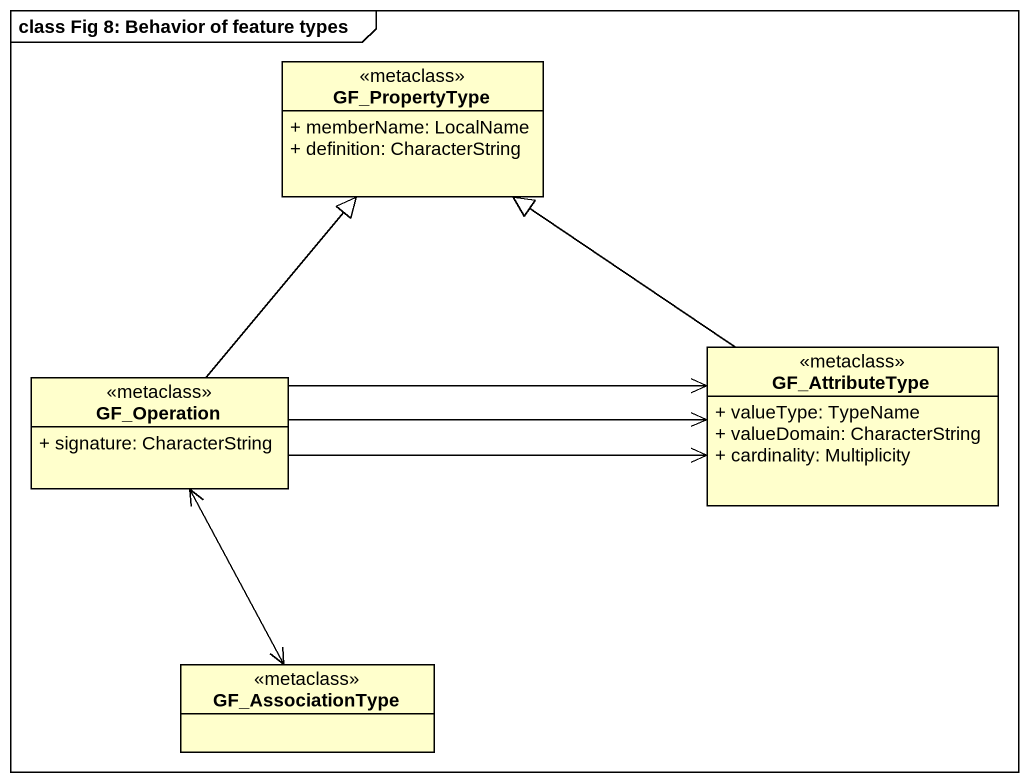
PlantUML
@startuml
mainframe class Fig 8: Behavior of feature types
hide circle
hide empty members
skinparam classAttributeIconSize 0
class GF_PropertyType <<metaclass>> {
  + memberName: LocalName
  + definition: CharacterString
}
class GF_AttributeType <<metaclass>> {
  + valueType: TypeName
  + valueDomain: CharacterString
  + cardinality: Multiplicity
}
class GF_Operation <<metaclass>> {
  + signature: CharacterString
}
class GF_AssociationType <<metaclass>>
GF_AttributeType -up-|> GF_PropertyType
GF_Operation -up-|> GF_PropertyType
GF_Operation -right-> GF_AttributeType
GF_Operation -right-> GF_AttributeType
GF_Operation -right-> GF_AttributeType
GF_Operation <--> GF_AssociationType
@enduml
